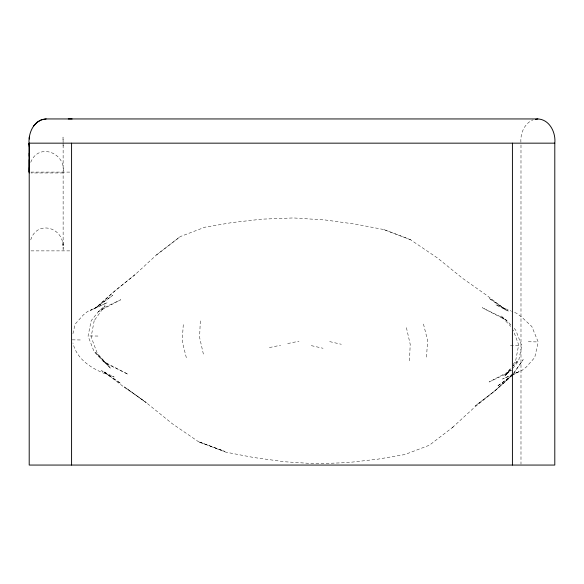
<?xml version="1.0" encoding="UTF-8"?>
<svg xmlns="http://www.w3.org/2000/svg" width="584" height="584" viewBox="0 0 584 584"><rect width="100%" height="100%" fill="white"/><g stroke="black" fill="none" stroke-linecap="round" stroke-linejoin="round"><path stroke-width="0.44" stroke-dasharray="2.92 2.19" d="M520.906 142.292C520.256 133.334 524.425 123.407 533.097 119.8M200.305 320.93L199.604 337.45L203.385 354.123M409.501 360.81L410.202 344.297L406.413 327.624M183.281 324.66L182.193 341.268L186.369 357.846M426.517 357.087L427.605 340.479L423.436 323.901M72.949 333.654L75.095 324.171L83.483 314.761L87.797 311.33L107.208 302.716L90.52 310.367L95.681 307.746L112.668 295.409L95.681 307.746M30.733 239.856C36.763 220.307 62.393 226.745 63.028 245.623L63.028 242.375L63.13 248.419M30.733 162.308C38.573 141.97 66.642 153.176 63.13 172.952L31.003 172.952M512.708 375.03L497.137 386.338L512.263 375.366L523.184 359.605L512.226 375.293M510.971 368.694L504.759 376.052L510.949 367.526M513.007 364.686L515.592 361.138L518.68 344.859L513.161 330.048M512.92 368.175L518.599 361.102L521.738 345.67L515.709 330.033L513.27 327.456M97.543 306.381L114.508 291.248L135.13 274.597L156.468 254.938L180.368 236.542L204.904 227.213L231.804 222.606L261.785 219.161L293.467 217.941L325.456 220.007L356.152 224.256L383.973 229.592L410.311 239.593L437.65 258.128L462.696 278.407L486.428 295.132L506.211 310.243L488.939 298.198L508.27 311.053L495.685 304.746L510.81 310.922M504.759 376.052L511.022 368.584M452.337 427.597L474.675 407.15L494.356 391.295L510.431 376.607L495.298 390.499L475.281 405.858L494.356 391.295M98.105 305.702L115.45 290.445L135.13 274.597M495.298 390.499L511.015 376.644M506.379 374.205L511.219 370.293L489.107 381.987L506.058 373.906L511.219 370.293M156.468 254.938L180.368 236.542M453.337 426.809L429.43 445.205L404.894 454.534L378.001 459.141L348.02 462.586L316.338 463.805L284.35 461.74L253.653 457.491L225.833 452.155L198.429 441.672L172.156 423.619L147.11 403.34L124.421 386.915L146.307 402.559L123.377 386.615L103.594 371.504L120.866 383.549L101.536 370.694L114.121 377.001C96.966 371.504 77.416 362.262 72.934 342.961M512.263 375.366L519.285 371.38L502.59 379.031L510.679 375.446M511.489 375.081L522.001 370.417L526.323 366.986L534.71 357.569L538.214 342.063L531.82 326.5L521.68 317.076L516.694 313.323L511.65 311.265M287.686 343.553L298.986 341.209M269.414 347.56L280.612 345.232M31.018 172.105L70.693 172.097M31.018 250.879L70.693 250.879M89.921 335.961L99.36 336.063M510.438 345.684L519.884 345.786M528.323 341.764L537.572 341.91M72.234 339.837L81.483 339.983M311.294 345.64L323.054 348.268M329.668 341.618L341.326 344.268M199.494 442.146L224.789 451.417L198.429 441.672M383.973 229.592L411.377 240.075M510.839 324.887L506.576 320.382L500.948 315.827L510.715 326.419M63.116 142.292L63.028 137.072L63.057 142.226M63.072 143.087L63.13 146.526M520.986 144.985L520.986 464.149M63.13 145.036L63.13 251.704M94.214 320.609L91.126 336.888L97.258 353.342L110.902 368.643L95.477 352.473L108.858 365.92L103.229 361.365L94.097 351.714L88.067 336.077L91.206 320.645L98.587 311.454L105.047 305.695L94.214 320.609M517.293 361.124L513.27 365.942L517.293 361.124M103.74 307.841L98.587 311.454L120.698 299.76L103.74 307.841M500.751 316.82L482.201 307.695L506.576 320.382L500.751 316.82M127.604 374.052L109.055 364.927L103.229 361.365L127.604 374.052"/><path stroke-width="0.88" d="M29.222 159.644L29.215 172.105L29.207 145.445M29.215 145.08C27.696 133.999 33.514 119.581 46.158 118.939M29.215 172.952L29.309 167.528M33.376 126.224L37.033 122.29L41.406 119.8L46.158 118.946L537.842 118.946C549.639 119.494 555.939 132.561 554.8 143.16L554.8 465.061L29.2 465.061L29.215 143.16L554.8 143.16M535.47 119.37L537.842 118.946M68.27 118.939L72.139 118.946M29.207 145.014L29.2 143.16L29.215 146.46M29.222 153.19L29.222 156.227M512.416 143.16L512.416 465.061M71.584 143.16L71.584 465.061M29.309 137.087L29.309 139.036"/></g></svg>
